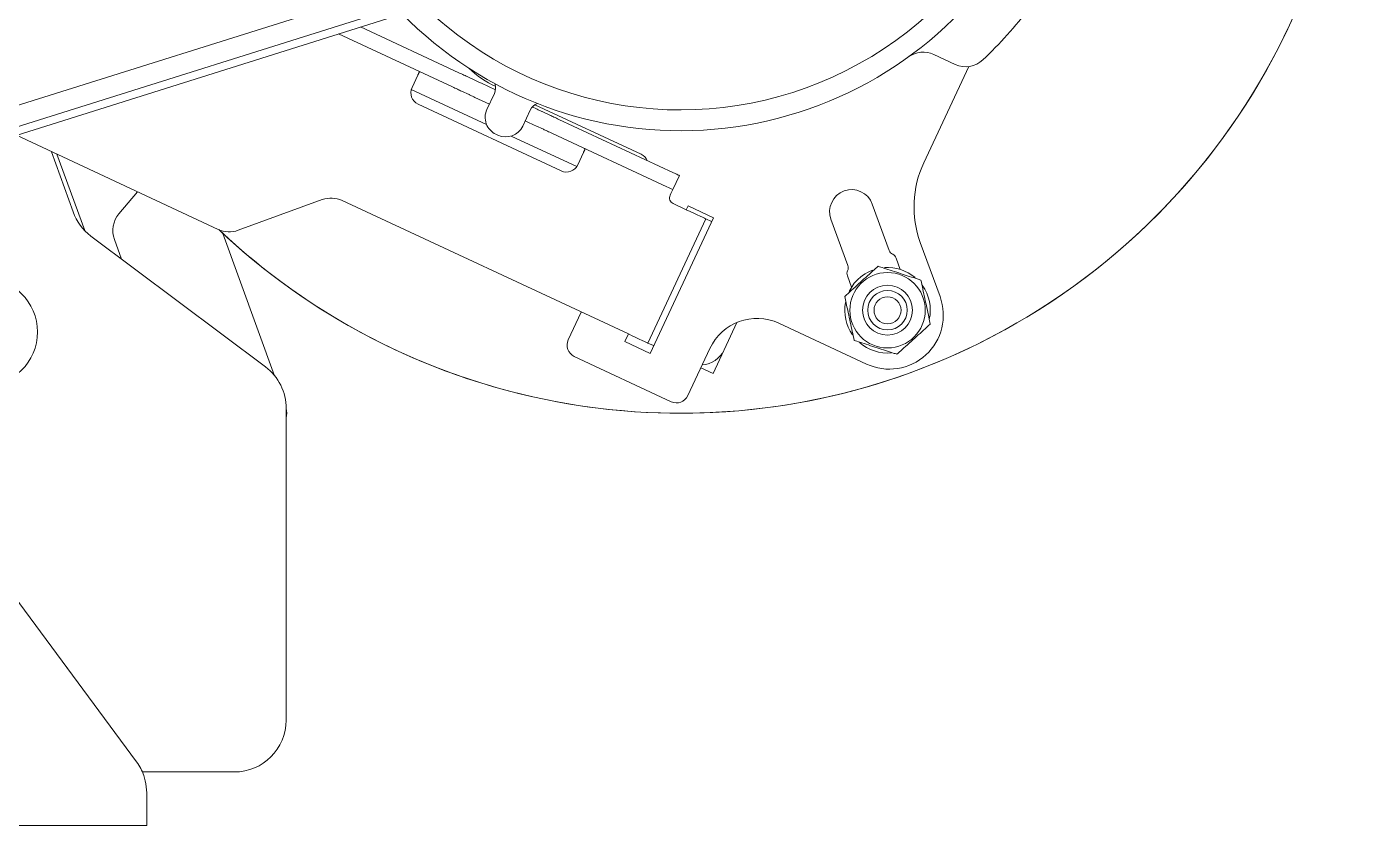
# Model space of a CAD drawing. Extents: x 7.8 to 40.8, y 9.2 to 40.5.
# Drawn here: x 34.44 to 40.82, y 29.34 to 33.19 of the extents above; entities that cross this region are included whole.
import ezdxf

# ---------------------------------------------------------------- set-up
doc = ezdxf.new("R2010")
doc.units = 0
doc.header["$LTSCALE"] = 0.5
doc.header["$MEASUREMENT"] = 0
doc.layers.add('OBJ', color=3, linetype='CONTINUOUS')

msp = doc.modelspace()

# ---------------------------------------------------------------- linework, layer by layer
at = {"layer": 'OBJ', "linetype": 'Continuous', "lineweight": 15}
for p, q in [((37.1698695, 33.682432), (30.6286047, 31.6238753)), ((37.3871002, 33.6092685), (29.988696, 31.2809656)), ((37.317391, 33.6266149), (30.3124466, 31.4221347)), ((36.0484926, 33.1880045), (36.5217933, 32.9672983)), ((35.9425347, 33.1546587), (36.4900973, 32.8993256)), ((38.975205, 32.9971476), (38.7589481, 32.5333859)), ((38.9100412, 33.0075197), (38.807141, 33.0555038)), ((36.323392, 32.9549972), (36.2959222, 32.8960872)), ((36.4722863, 32.9903846), (36.4723004, 32.9903799)), ((36.565178, 32.9470703), (36.6019592, 32.9299164)), ((36.2924563, 32.8866678), (36.6549909, 32.7176159)), ((36.4405902, 32.9224118), (36.440602, 32.9224071)), ((36.5334819, 32.8790975), (36.5702632, 32.8619436)), ((36.6297247, 32.9169723), (36.6972258, 32.8854945)), ((36.3249431, 32.8163484), (37.0137382, 32.4951591)), ((36.5980286, 32.8489995), (36.6680336, 32.8163531)), ((36.6921218, 32.868012), (36.6561995, 32.7909765)), ((37.3984885, 32.5750434), (36.8872308, 32.8134433)), ((36.8643206, 32.7877147), (36.8283982, 32.7106792)), ((36.8744322, 32.8028599), (36.8949982, 32.7932715)), ((36.922773, 32.7803181), (36.9595848, 32.7631548)), ((37.0029835, 32.7429173), (37.554249, 32.4858571)), ((36.8402323, 32.7360558), (36.8632998, 32.7252988)), ((36.891077, 32.7123453), (36.9278887, 32.695182)), ((34.3913309, 32.6664873), (35.3631987, 32.2132996)), ((36.7087947, 32.667149), (36.699732, 32.671373)), ((36.7729776, 32.6625966), (37.0884599, 32.5154857)), ((36.9712874, 32.6749446), (37.522553, 32.4178843)), ((34.6648435, 32.2972952), (34.5610328, 32.5873539)), ((34.7202007, 32.2080666), (34.5864681, 32.575494)), ((37.0934488, 32.5241918), (37.1209186, 32.5831018)), ((37.0934723, 32.5241824), (37.120942, 32.5830924)), ((37.1209186, 32.5831018), (37.1268978, 32.5959238)), ((37.5825612, 32.4726549), (37.5508652, 32.4046821)), ((34.8852891, 32.288087), (34.9745905, 32.3945118)), ((34.8852891, 32.288087), (34.9745905, 32.3945118)), ((37.5381229, 32.3775221), (37.5423492, 32.3865848)), ((37.5508089, 32.4047103), (37.5423492, 32.3865848)), ((35.863805, 32.3565431), (35.4587773, 32.2091272)), ((35.9593836, 32.3523708), (37.3371473, 31.7099078)), ((37.5526345, 32.3376574), (37.6160759, 32.308071)), ((37.6245027, 32.3262105), (37.6160501, 32.308085)), ((37.7468542, 32.2691543), (37.6245027, 32.3262105)), ((38.5114128, 32.3350385), (38.5927262, 32.1116338)), ((37.7102982, 32.2641372), (37.4313696, 31.6659741)), ((37.4425701, 31.6166148), (37.7468542, 32.2691543)), ((37.7102982, 32.2641372), (37.7365407, 32.2518971)), ((37.7384016, 32.2510288), (37.7365407, 32.2518971)), ((38.3935106, 32.0391226), (38.3121972, 32.2625321)), ((35.5901469, 31.5515941), (34.7502213, 32.1815402)), ((35.3851445, 32.1939116), (35.6344773, 31.5088712)), ((35.3851445, 32.1939116), (35.6344773, 31.5088712)), ((34.8978601, 32.0708116), (34.8635827, 32.1649823)), ((34.8978601, 32.0708116), (34.8635827, 32.1649823)), ((38.7422564, 32.1510667), (38.8373962, 31.8896745)), ((38.6092724, 32.093574), (38.6095985, 32.0934238)), ((38.6261447, 32.0753641), (38.6459832, 32.0208564)), ((38.4110611, 31.9353542), (38.3912226, 31.9898619)), ((38.3922903, 32.014328), (38.3924429, 32.0146565)), ((38.4244534, 31.9539067), (38.3995368, 31.9148821)), ((37.0479991, 31.6814431), (37.1105464, 31.815577)), ((37.7977669, 31.6330413), (37.8595656, 31.7655701)), ((38.0618577, 31.7615808), (38.4831945, 31.5651061)), ((37.3371239, 31.7099219), (37.3202187, 31.6736663)), ((37.3202187, 31.6736663), (37.4425701, 31.6166148)), ((37.4313696, 31.6659741), (37.4576144, 31.653734)), ((37.07702, 31.6017043), (37.5437689, 31.3840582)), ((37.4576144, 31.653734), (37.4594753, 31.6528657)), ((37.6235031, 31.4130767), (37.7296251, 31.6406585)), ((37.7966334, 31.6306759), (37.7449135, 31.5197643)), ((37.6860504, 31.5472106), (37.7449135, 31.5197643)), ((35.6901466, 31.3515948), (35.6901466, 29.8515946)), ((35.6907732, 31.3052392), (35.6901466, 31.3016911)), ((35.6907732, 31.3052392), (35.6901466, 31.3016911)), ((34.9699536, 29.6503233), (33.8445486, 31.1731938)), ((34.9980898, 29.601593), (35.4401474, 29.601593)), ((35.0188974, 29.5017435), (35.0188974, 29.3440962)), ((35.0188974, 29.3440962), (30.3222474, 29.3440962))]:
    msp.add_line(p, q, dxfattribs=at)
at = {"layer": 'OBJ', "linetype": 'Continuous', "lineweight": 15, "flags": 128}
for points in [[(36.328984, 32.9669839), (36.3283903, 32.9657073), (36.3277544, 32.9643463), (36.3270833, 32.9629054), (36.3263816, 32.9614036), (36.3256542, 32.9598501), (36.3249103, 32.9582544), (36.3241547, 32.9566305), (36.323392, 32.9549972)], [(36.5217933, 32.9672983), (36.5279603, 32.964426), (36.5340545, 32.9615819), (36.5400009, 32.9588082), (36.5457314, 32.9561377), (36.5511756, 32.9535986), (36.5562725, 32.9512238), (36.5609587, 32.9490368), (36.565178, 32.9470703)], [(36.5334819, 32.8790975), (36.5292627, 32.881064), (36.5245764, 32.8832511), (36.5194795, 32.8856259), (36.5140353, 32.8881649), (36.5083049, 32.8908354), (36.5023561, 32.8936092), (36.4962642, 32.8964533), (36.4900973, 32.8993256)], [(36.6019592, 32.9299164), (36.6046602, 32.9286586), (36.6076592, 32.92726), (36.6109211, 32.9257393), (36.6144058, 32.9241155), (36.6180736, 32.9224024), (36.6218799, 32.9206284), (36.6257776, 32.9188121), (36.6297247, 32.9169723)], [(36.5980286, 32.8489995), (36.5940816, 32.8508393), (36.5901815, 32.8526556), (36.5863775, 32.8544297), (36.5827098, 32.8561427), (36.5792226, 32.8577666), (36.5759632, 32.8592872), (36.5729642, 32.8606858), (36.5702632, 32.8619436)], [(36.8949982, 32.7932715), (36.8989429, 32.7914318), (36.902843, 32.7896155), (36.9066516, 32.7878367), (36.9103194, 32.7861284), (36.9138065, 32.7844998), (36.9170683, 32.7829792), (36.9200697, 32.7815806), (36.922773, 32.7803181)], [(36.9595848, 32.7631548), (36.9638087, 32.7611836), (36.9684973, 32.7589965), (36.9735965, 32.7566217), (36.9790431, 32.7540827), (36.9847759, 32.7514075), (36.9907247, 32.7486338), (36.9968189, 32.7457943), (37.0029835, 32.7429173)], [(36.9712874, 32.6749446), (36.9651205, 32.6778216), (36.9590286, 32.680661), (36.9530799, 32.6834347), (36.947347, 32.6861099), (36.9419005, 32.688649), (36.9368012, 32.6910238), (36.9321126, 32.6932108), (36.9278887, 32.695182)], [(37.120942, 32.5830924), (37.1217047, 32.5847257), (37.1224627, 32.5863496), (37.1232065, 32.5879453), (37.1239317, 32.5894987), (37.1246333, 32.5910053), (37.1253044, 32.5924414), (37.1259404, 32.5938025), (37.1265341, 32.5950791)], [(37.554249, 32.4858571), (37.5597754, 32.4832805), (37.5650858, 32.4808024), (37.5699833, 32.4785215), (37.5742729, 32.4765221), (37.5777929, 32.4748795), (37.5804094, 32.4736592), (37.5820192, 32.4729083), (37.5825612, 32.4726549)], [(37.6160759, 32.308071), (37.6344642, 32.2994963), (37.6521438, 32.2912549), (37.6684365, 32.2836565), (37.6827135, 32.2769968), (37.6944302, 32.2715338), (37.7031363, 32.2674741), (37.7084937, 32.2649773), (37.7102982, 32.2641372)], [(37.3371473, 31.7099078), (37.3555356, 31.7013332), (37.3732152, 31.6930918), (37.3895079, 31.6854934), (37.4037872, 31.6788336), (37.415504, 31.6733707), (37.4242077, 31.669311), (37.429565, 31.6668142), (37.4313696, 31.6659741)]]:
    msp.add_lwpolyline(points, dxfattribs=at)
at = {"layer": 'OBJ', "linetype": 'Continuous', "lineweight": 15}
for centre, radius in [((34.2328844, 31.7195798), 0.26), ((38.5845245, 31.8242401), 0.1815064), ((38.5845245, 31.8242401), 0.12), ((38.5845245, 31.8242401), 0.095), ((38.5845245, 31.8242401), 0.095), ((38.5845245, 31.8242401), 0.065), ((38.5845245, 31.8242401), 0.065)]:
    msp.add_circle(centre, radius, dxfattribs=at)
for centre, radius, start, end in [((37.5875358, 34.5634441), 3.235, 226.6200736, 83.37992641), ((37.5875358, 34.5634441), 3.235, 290, 83.37992641), ((37.5875358, 34.5634441), 1.775, 226.08081231, 148.72740083), ((37.5875358, 34.5634441), 1.875, 224.36678888, 325.63321112), ((37.5875358, 34.5634441), 2.115, 313.4980788, 322.62637488), ((38.7564276, 32.9467447), 0.12, 65, 125.86735289), ((38.9607546, 33.1162762), 0.12, 245, 313.4980788), ((36.9107568, 33.354163), 0.5, 226.87204317, 245), ((36.3503059, 32.8707296), 0.0600049, 155.00166257, 244.99622744), ((36.6377441, 32.8933705), 0.06, 335, 21.39343449), ((36.9186995, 32.7623589), 0.06, 108.60656552, 155), ((36.7377677, 32.7529416), 0.09, 155, 245), ((36.7468308, 32.7487154), 0.09, 245, 335), ((26.292662, 10.0215323), 25.0439493, 64.96368307, 65.03380221), ((37.373131, 32.5206628), 0.06, 23.59037789, 65), ((37.0390702, 32.5495538), 0.0600022, 245.00020655, 334.99578931), ((37.0390935, 32.5495382), 0.0599998, 245.00180726, 335.00122844), ((39.212102, 32.3220763), 0.5, 155, 200), ((35.9065576, 32.2390763), 0.1250049, 65.00167304, 109.99919805), ((38.0243011, 33.4569279), 1.153847, 244.22437548, 245.77563931), ((37.5653056, 32.3648436), 0.029994, 154.99469517, 245.01050859), ((38.4118043, 32.2987849), 0.106, 20, 200), ((34.9002221, 32.3815383), 0.25, 199.69202124, 233.13010235), ((34.9810446, 32.2077363), 0.125, 140, 200), ((34.9810446, 32.2077363), 0.125, 140, 200), ((35.4160248, 32.3265941), 0.1250049, 245.00167304, 289.99919805), ((37.5875358, 34.5634441), 3.235, 226.6200736, 290), ((38.6227955, 32.1225763), 0.032, 200, 245), ((38.3634404, 32.0281787), 0.032, 335, 20), ((38.5960746, 32.0644203), 0.032, 20, 65), ((38.4212918, 32.0008045), 0.032, 155, 200), ((38.5845245, 31.8242401), 0.206, 110.08513932, 140.99046546), ((38.5845245, 31.8242401), 0.206, 49.79365306, 94.05016586), ((38.5845245, 31.8242401), 0.206, 347.68293867, 35.72981768), ((38.5845245, 31.8242401), 0.206, 169.69382046, 214.84757315), ((38.593075, 31.8007478), 0.26, 245, 20), ((37.9562027, 31.5350035), 0.25, 65, 155), ((37.1023767, 31.6560842), 0.06, 155, 245), ((38.5845245, 31.8242401), 0.206, 229.02577105, 275.15752173), ((37.6844636, 31.6858855), 0.1250205, 273.7044623, 334.99583269), ((35.4401468, 31.3515948), 0.25, 0, 53.13010235), ((37.5691253, 31.4384358), 0.06, 245, 335), ((35.5676713, 31.326944), 0.125, 350, 11.53505774), ((35.5676713, 31.326944), 0.125, 350, 11.53505774), ((35.4401468, 29.8515948), 0.25, 270, 0), ((34.7688968, 29.501743), 0.25, 19.23278835, 36.46449231)]:
    msp.add_arc(centre, radius, start, end, dxfattribs=at)
for points, knots in [([(36.328984, 32.9669839), (36.3296402, 32.9682796), (36.3309534, 32.970873), (36.3327485, 32.9723536), (36.3339778, 32.9720231), (36.3344963, 32.9718837)], [0, 0, 0, 0, 0.366015002, 0.732568644, 1, 1, 1, 1]), ([(37.126757, 32.6024475), (37.1273172, 32.6019968), (37.1284389, 32.6010943), (37.1280027, 32.5984252), (37.1269701, 32.5960726), (37.1265341, 32.5950791)], [0, 0, 0, 0, 0.365644755, 0.732115124, 1, 1, 1, 1]), ([(38.3784827, 31.8907399), (38.4003998, 31.9105508), (38.4444865, 31.950401), (38.5012201, 32.0016911), (38.5309358, 32.0285522), (38.5390938, 32.0359265)], [0, 0, 0, 0, 0.4176574981, 0.8401283489, 1, 1, 1, 1]), ([(38.5390938, 32.0359265), (38.5480498, 32.0330363), (38.5832009, 32.0216929), (38.6484281, 32.0006445), (38.7090826, 31.9810596), (38.7393386, 31.9712971), (38.7451334, 31.9694274)], [0, 0, 0, 0, 0.1367610229, 0.5367701279, 0.9112802604, 1, 1, 1, 1]), ([(38.7451334, 31.9694274), (38.751334, 31.9405411), (38.7638065, 31.8824366), (38.7798503, 31.8076572), (38.7882584, 31.7684934), (38.7905667, 31.7577417)], [0, 0, 0, 0, 0.417665135, 0.840130515, 1, 1, 1, 1]), ([(38.4239137, 31.6790542), (38.4177145, 31.7079391), (38.4052445, 31.7660426), (38.3891938, 31.8408198), (38.38079, 31.8799866), (38.3784827, 31.8907399)], [0, 0, 0, 0, 0.417644189, 0.840112871, 1, 1, 1, 1]), ([(38.7905667, 31.7577417), (38.7686496, 31.7379308), (38.7245629, 31.6980807), (38.6678293, 31.6467906), (38.6381136, 31.6199294), (38.6299556, 31.6125552)], [0, 0, 0, 0, 0.4176574981, 0.8401283489, 1, 1, 1, 1]), ([(38.6299556, 31.6125552), (38.6241609, 31.6144249), (38.5939047, 31.6241877), (38.5332479, 31.6437666), (38.4680194, 31.6648125), (38.4328696, 31.6761623), (38.4239137, 31.6790542)], [0, 0, 0, 0, 0.088718895, 0.463228939, 0.863234238, 1, 1, 1, 1]), ([(35.0188974, 29.5017435), (35.017796, 29.5211174), (35.0162252, 29.5487461), (35.0075394, 29.5759643), (35.0049443, 29.5840965)], [0, 0, 0, 0, 0.701221684, 1, 1, 1, 1])]:
    msp.add_open_spline(points, degree=3, knots=knots, dxfattribs=at)

doc.saveas('drawing.dxf')
